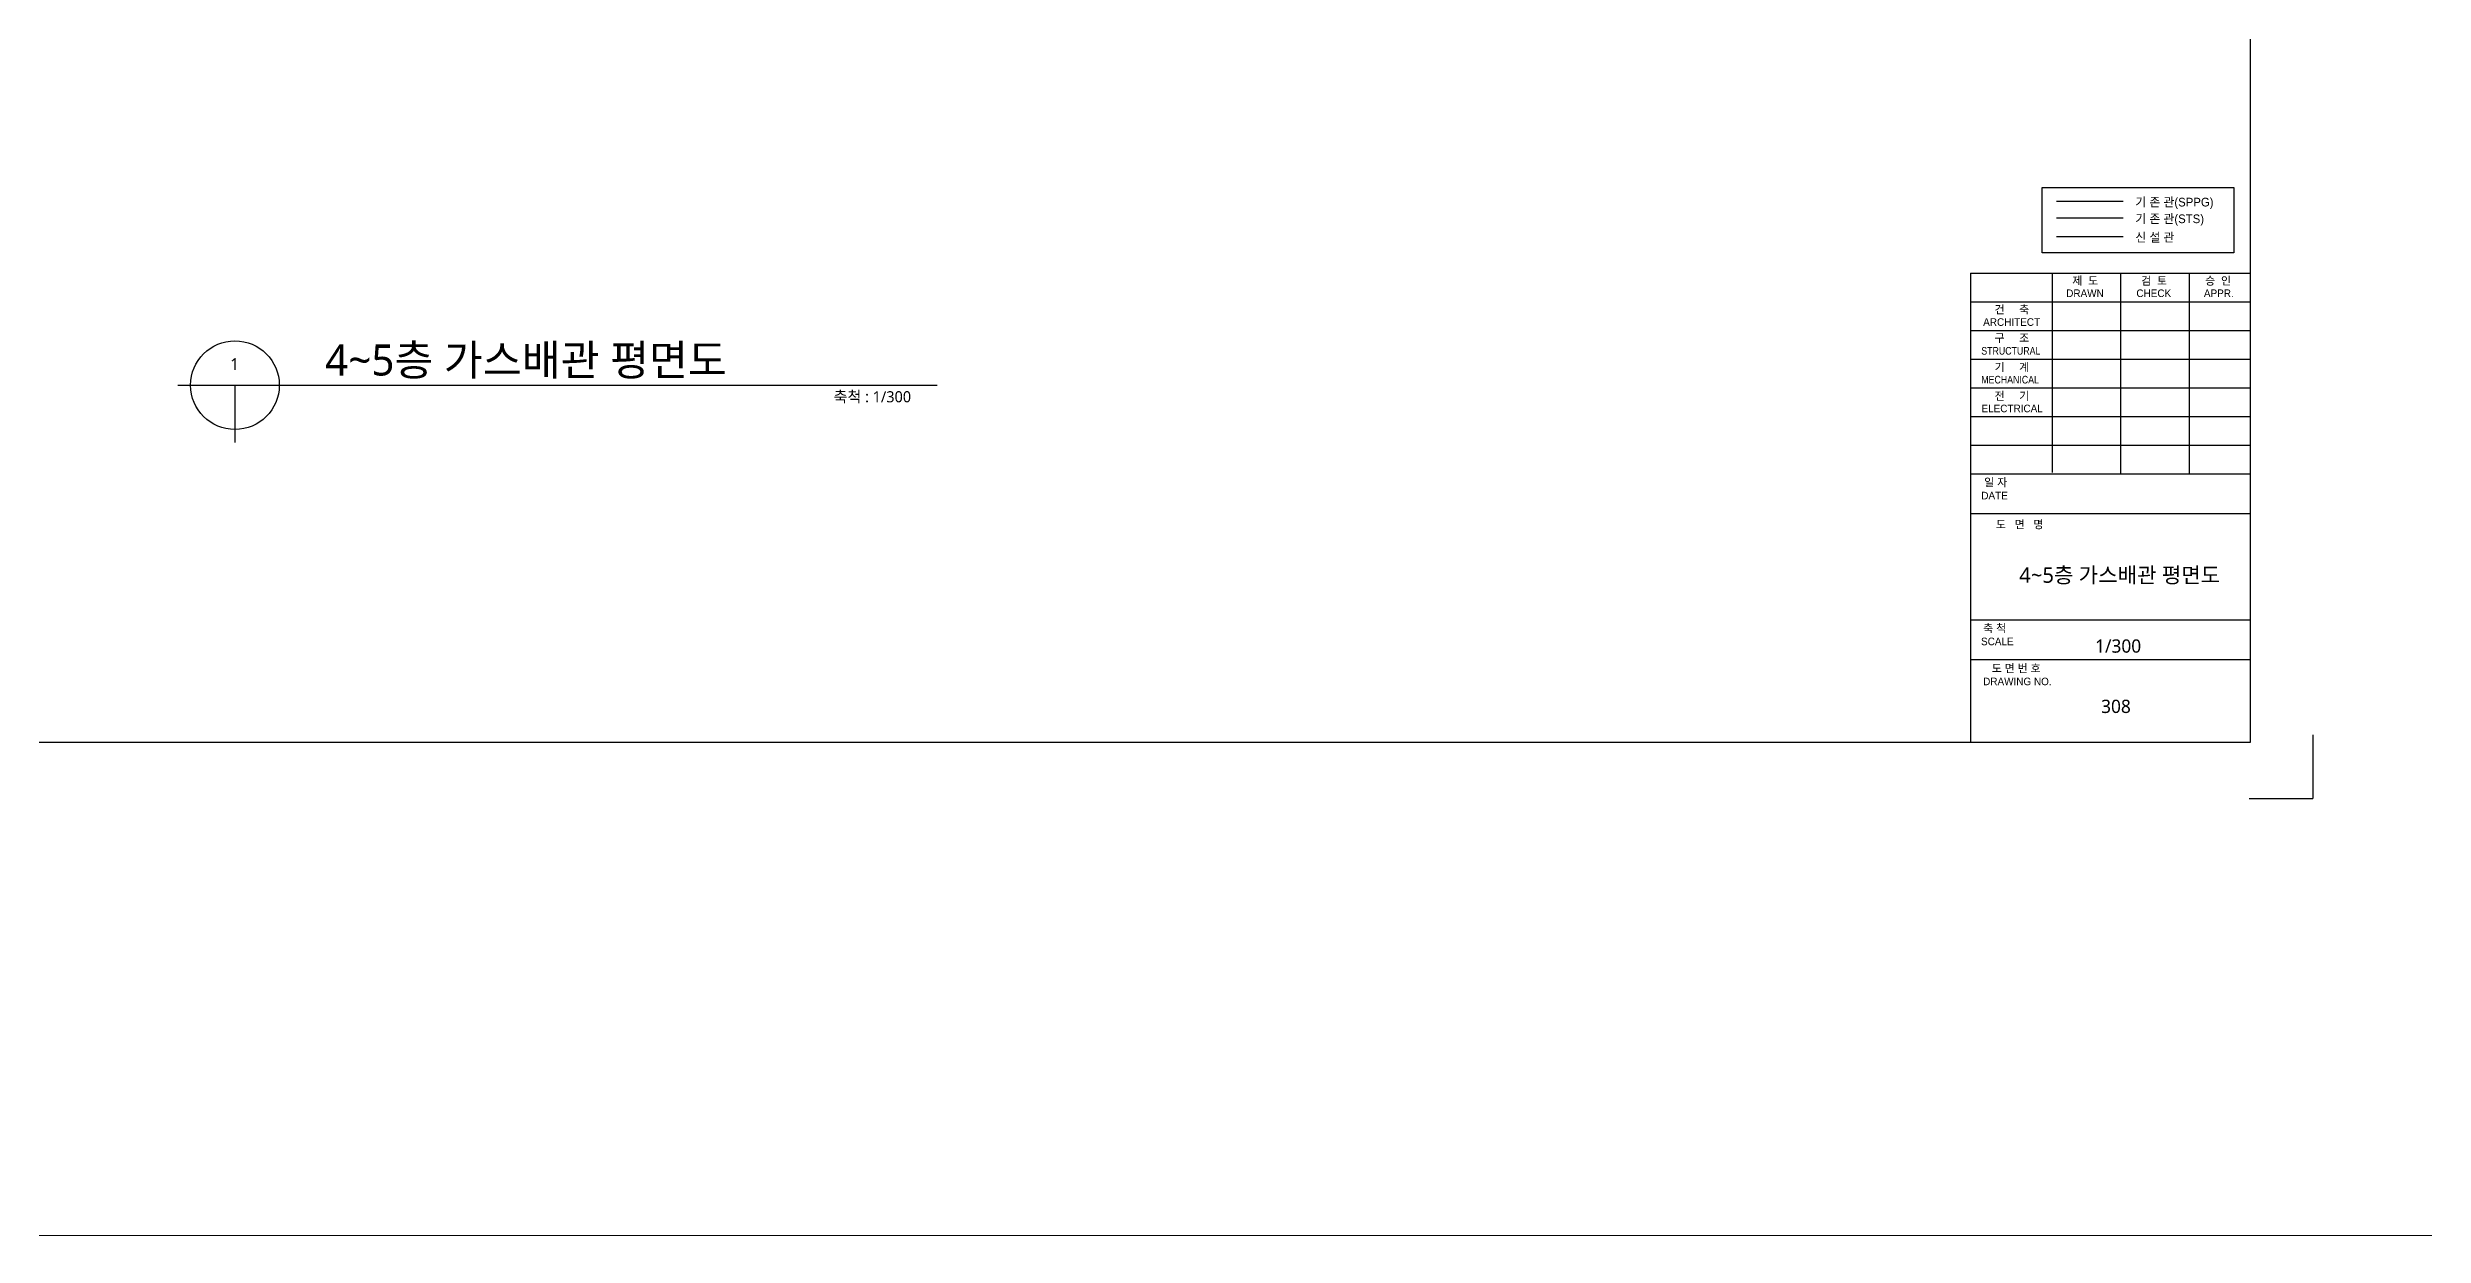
# Model space of a CAD drawing. Header units: millimetres. Extents: x 16332047 to 33387680, y -14835522 to -7015081.
# Drawn here: x 16883244 to 16963656, y -7536127 to -7495930 of the extents above; entities that cross this region are included whole.
import ezdxf
from ezdxf.enums import TextEntityAlignment as Align

# ---------------------------------------------------------------- set-up
doc = ezdxf.new("R2010")
doc.units = ezdxf.units.MM
doc.header["$LTSCALE"] = 300
doc.header["$MEASUREMENT"] = 0
doc.layers.get('0').update_dxf_attribs({"linetype": 'CONTINUOUS'})
for name, color, linetype in [('3', 3, 'CONTINUOUS'), ('A-HAT', 5, 'CONTINUOUS'), ('LINE', 2, 'CONTINUOUS'), ('TITLE', 1, 'CONTINUOUS')]:
    doc.layers.add(name, color=color, linetype=linetype)
doc.styles.add('GHD', font='')
doc.styles.add('GHS', font='')
doc.styles.add('맑은 고딕', font='malgun.ttf')
doc.styles.get('GHD').set_extended_font_data('Dotum')
doc.styles.get('GHS').set_extended_font_data('Dotum')

msp = doc.modelspace()

# ---------------------------------------------------------------- linework, layer by layer
at = {"layer": '3', "color": 0}
for p, q in [((16957798, -7519436), (16957798, -7439115)), ((16948321, -7503568), (16948321, -7519436))]:
    msp.add_line(p, q, dxfattribs=at)
at = {"layer": '3', "color": 0, "linetype": 'Continuous'}
for p, q in [((16948321, -7503568), (16957798, -7503568)), ((16951086, -7503568), (16951086, -7510307)), ((16953403, -7503568), (16953403, -7510352)), ((16955723, -7503568), (16955723, -7510352)), ((16948321, -7504537), (16957798, -7504537)), ((16948321, -7505506), (16957798, -7505506)), ((16948321, -7506475), (16957798, -7506475)), ((16948321, -7507445), (16957798, -7507445)), ((16948321, -7508414), (16957798, -7508414)), ((16948321, -7509383), (16957798, -7509383)), ((16948321, -7510352), (16957798, -7510352)), ((16948321, -7511698), (16957798, -7511698)), ((16948321, -7515290), (16957798, -7515290)), ((16948321, -7516636), (16957798, -7516636)), ((16959913, -7519183), (16959913, -7521337)), ((16959913, -7519183), (16959913, -7521337)), ((16959913, -7519183), (16959913, -7521337)), ((16959913, -7519183), (16959913, -7521337)), ((16843919, -7519436), (16948321, -7519436)), ((16948321, -7519436), (16957798, -7519436)), ((16948321, -7519436), (16957798, -7519436)), ((16957759, -7521337), (16959913, -7521337))]:
    msp.add_line(p, q, dxfattribs=at)
at = {"layer": 'A-HAT', "color": 3}
msp.add_line((16951241, -7501127), (16953497, -7501127), dxfattribs=at)
at = {"layer": 'A-HAT', "color": 6}
msp.add_line((16951241, -7501691), (16953497, -7501691), dxfattribs=at)
at = {"layer": 'A-HAT', "color": 1}
msp.add_line((16951241, -7502321), (16953497, -7502321), dxfattribs=at)
at = {"layer": 'A-HAT', "color": 4, "lineweight": 5}
msp.add_lwpolyline([(16332047, -7340504), (17225106, -7340504), (17225106, -7536127), (16332047, -7536127)], close=True, dxfattribs=at)
at = {"layer": 'A-HAT', "color": 7}
msp.add_lwpolyline([(16950751, -7500663), (16957240, -7500663), (16957240, -7502881), (16950751, -7502881)], close=True, dxfattribs=at)
at = {"layer": 'LINE', "color": 7}
for p, q in [((16887652, -7507355), (16913358, -7507355)), ((16889587, -7507355), (16889587, -7509290))]:
    msp.add_line(p, q, dxfattribs=at)
msp.add_circle((16889587, -7507355), 1500, dxfattribs=at)

# ---------------------------------------------------------------- texts
at = {"style": '맑은 고딕'}
msp.add_text('4~5층 가스배관 평면도', height=525, dxfattribs=at).set_placement((16953377, -7513779), align=Align.MIDDLE_CENTER)
for s, p in [('1/300', (16952543, -7516407)), ('308', (16952746, -7518448))]:
    msp.add_text(s, height=450, dxfattribs=at).set_placement(p)
at = {"layer": '3', "color": 0, "lineweight": 13, "style": 'GHD'}
for s, height, p in [('기 존 관(SPPG)', 294.03, (16953905, -7501308)), ('기 존 관(STS)', 294, (16953905, -7501872)), ('신 설 관', 294, (16953905, -7502502))]:
    msp.add_text(s, height=height, dxfattribs=at).set_placement(p)
at = {"layer": '3', "color": 0, "style": 'GHS'}
for s, height, p in [('제  도', 270.8, (16952208, -7503815)), ('검  토', 270.8, (16954538, -7503815)), ('승  인', 270.8, (16956706, -7503815)), ('건     축', 270.8, (16949727, -7504789)), ('DRAWN', 257.2, (16952200, -7504244)), ('CHECK', 257.2, (16954529, -7504244)), ('APPR.', 257.2, (16956730, -7504244)), ('ARCHITECT', 257.2, (16949718, -7505219)), ('구     조', 270.8, (16949727, -7505764)), ('기     계', 270.8, (16949727, -7506739)), ('ELECTRICAL', 257.2, (16949735, -7508143)), ('전     기', 270.8, (16949727, -7507714)), ('일 자', 270.8, (16949178, -7510638)), ('DATE', 257.2, (16949140, -7511091)), ('도   면   명', 270.8, (16949991, -7512060)), ('SCALE', 257.2, (16949234, -7516026)), ('축 척', 270.8, (16949144, -7515572)), ('도 면 번 호', 270.8, (16949873, -7516926)), ('DRAWING NO.', 257.23, (16949913, -7517380))]:
    msp.add_text(s, height=height, dxfattribs=at).set_placement(p, align=Align.MIDDLE)
at = {"layer": '3', "color": 0, "style": 'GHS', "width": 0.884351}
for s, p in [('STRUCTURAL', (16948691, -7506322)), ('MECHANICAL', (16948691, -7507297))]:
    msp.add_text(s, height=257.2, dxfattribs=at).set_placement(p)
at = {"layer": 'TITLE', "color": 7, "style": '맑은 고딕'}
for s, height, p in [('1', 400, (16889429, -7506841)), ('  4~5층 가스배관 평면도', 1050, (16891927, -7507028))]:
    msp.add_text(s, height=height, dxfattribs=at).set_placement(p)
msp.add_text('축척 : 1/300', height=375, dxfattribs=at).set_placement((16912471, -7507934), align=Align.RIGHT)

doc.saveas('drawing.dxf')
